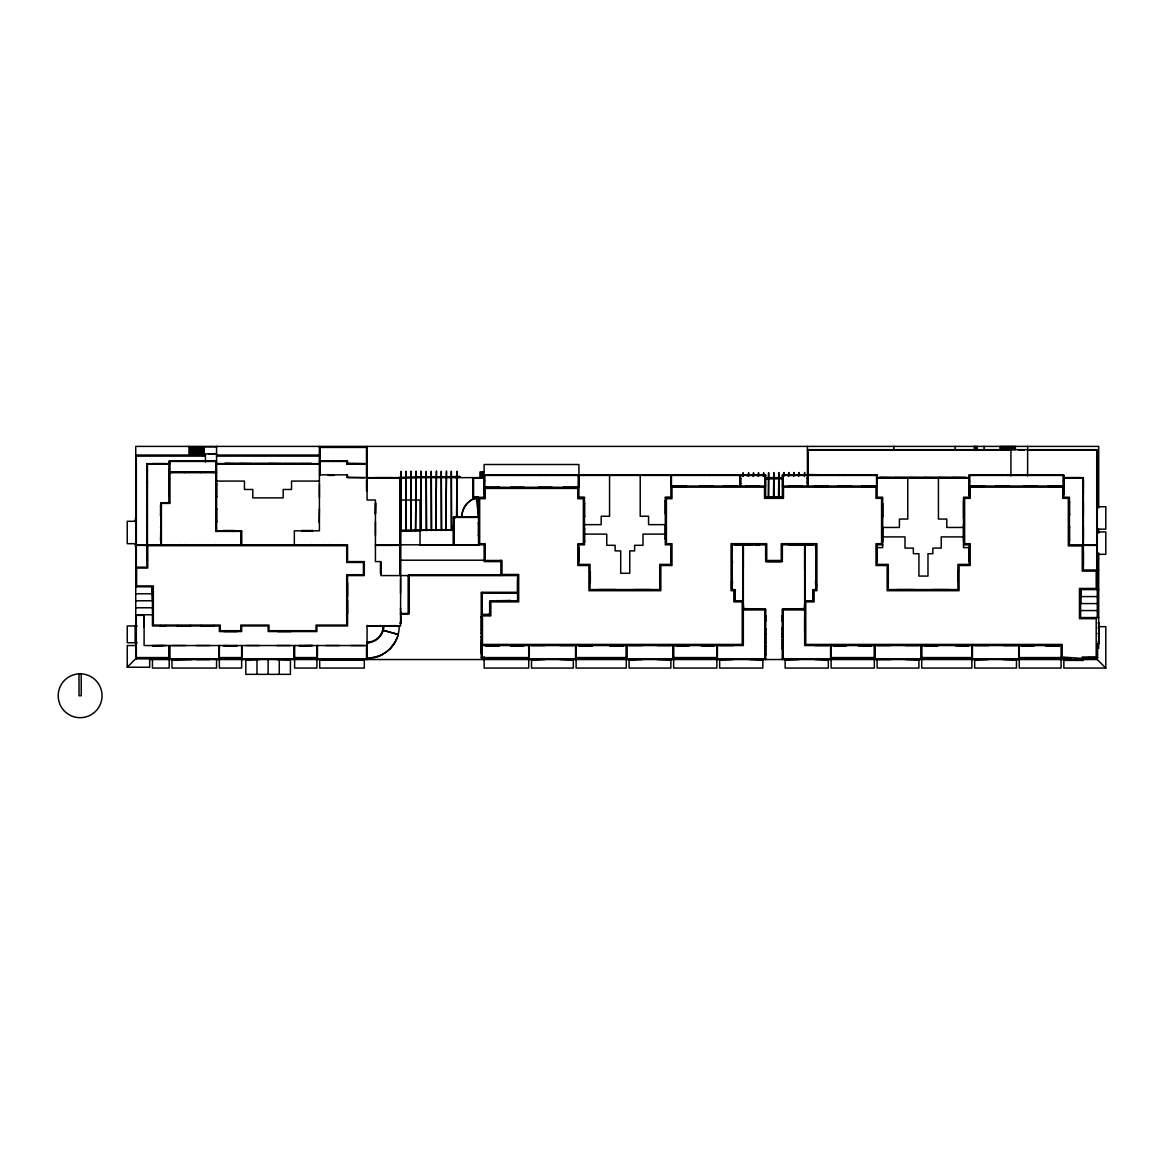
<?xml version="1.0" encoding="UTF-8"?>
<svg xmlns="http://www.w3.org/2000/svg" width="1164" height="1164" viewBox="0 0 1164 1164"><rect width="100%" height="100%" fill="white"/><g stroke="black" fill="none" stroke-linecap="round" stroke-linejoin="round"><path stroke-width="1.5" d="M375.346 657.107C375.07 658.169 382.84 654.43 383.145 653.862C380.483 657.296 351.819 660.599 375.477 657.442C403.413 647.97 398.481 621.387 399.456 626.145L383.8 625.956L383.189 630.291A16.703 16.703 0 0 1 367.067 642.717L371.389 642.135L367.067 642.717M383.072 653.906C390.042 650.589 396.051 641.975 398.408 634.555L383.189 630.291L383.8 625.956M383.232 625.956L382.65 630.146A16.165 16.165 0 0 1 371.243 641.597L367.067 642.135M395.265 642.062L389.984 649.032M149.676 658.126L149.676 667.234L127.24 667.234L135.737 658.693L135.737 446.394L1098.7 446.394L1098.7 507.81M765.81 478.317L782.106 478.2M765.825 478.913L782.106 478.797M765.679 496.853L782.019 496.722M765.679 497.45L782.019 497.319M400.518 530.217L453.465 529.809L400.518 530.813L420.029 530.813M188.975 446.86L216.562 446.86M319.416 446.86L367.067 446.86M319.969 447.151L366.5 447.151M319.416 447.427L367.067 447.427M807.438 449.668L1097.303 449.668L1097.303 617.56M808.005 449.944L1010.337 449.944M1028.19 449.944L1096.735 449.944M807.438 450.235L1010.905 450.235M1027.623 450.235L1097.303 450.235M216.562 453.858L205.417 453.858L205.417 461.977M135.737 455.255L205.417 455.255M216.562 455.255L319.416 455.255M136.304 455.546L204.849 455.546M217.13 455.546L318.849 455.546M135.737 455.822L205.417 455.822M216.562 455.822L319.416 455.822M216.562 460.857L169.187 460.857L169.187 503.401M319.416 460.857L347.469 460.857L347.469 463.257M169.755 461.148L215.995 461.148M319.969 461.148L346.712 461.148M169.187 461.424L216.562 461.424M319.416 461.424L347.279 461.424M238.562 463.447L225.001 463.257M253.097 463.447L239.537 463.257M267.662 463.447L254.101 463.447M282.197 463.447L268.637 463.257M296.747 463.447L283.187 463.447M311.283 463.447L297.737 463.447M347.279 463.316L364.638 463.65M169.944 463.65L146.882 463.65L146.882 567.188L135.737 567.188M216.562 463.65L319.416 463.65M346.712 463.65L367.067 463.65M147.45 463.941L168.62 463.941M217.13 463.941L318.849 463.941M347.279 463.941L366.5 463.941M146.882 464.218L169.187 464.218M319.416 464.218L217.13 463.65M367.067 464.218L346.712 464.218L346.916 460.682M146.882 469.034L146.882 493.478M169.187 469.034L169.187 496.097M146.606 469.383L147.45 469.383M169.187 472.046L216.562 472.046M484.137 472.046L479.946 472.046L479.946 477.647M169.755 472.337L215.995 472.337M169.187 472.613L216.562 472.613M807.438 474.505L824.796 474.854M319.416 474.854L347.469 474.854L347.469 477.255M484.137 474.854L765.636 474.854L765.636 497.232L782.354 497.232L782.354 474.854L877.118 474.854L877.118 497.232L882.69 497.232L882.69 547.604L877.118 547.604M484.69 475.13L739.984 475.13M741.119 475.13L765.068 475.13M782.921 475.13L806.87 475.13M808.005 475.13L876.55 475.13M969.656 475.13L1063.299 475.13M484.137 475.421L765.636 475.421M782.354 475.421L877.118 475.421M969.103 475.421L1063.852 475.421M347.279 477.298L364.638 477.647M893.326 477.429L879.766 477.255M907.876 477.429L894.316 477.255M922.426 477.429L908.866 477.255M936.976 477.429L923.416 477.255M951.512 477.429L937.951 477.255M966.062 477.429L952.501 477.255M484.137 477.647L347.279 477.647L347.279 474.665M765.854 477.647L782.135 477.647M807.438 477.647L807.438 483.249M877.118 477.647L969.103 477.647M1063.59 477.647L1083.364 477.647L1083.364 569.996L1098.7 569.996M367.635 477.938L399.95 477.938M473.544 477.938L483.569 477.938M807.161 477.924L808.005 477.924M877.685 477.938L968.535 477.938M1064.42 477.938L1082.796 477.938M367.067 478.215L400.518 478.215M472.977 478.215L484.137 478.215M877.118 478.215L969.103 478.215M1063.852 478.215L1083.364 478.215M740.551 478.317L740.551 483.904M739.984 478.593L740.828 478.593M367.067 479.786L367.067 490.699M367.344 480.063L366.5 480.063L366.5 490.422L367.344 490.422M484.137 480.528L484.137 494.06M483.846 480.877L484.69 480.877M1063.852 480.747L1063.852 494.278M1083.364 480.747L1083.364 494.278M216.562 481.081L244.44 481.081L244.44 489.477L252.792 489.477L252.792 497.872L283.172 497.872L283.172 489.477L291.538 489.477L291.538 481.081L319.416 481.081M1063.299 481.096L1064.143 481.096M969.103 481.387L969.103 494.918M968.812 481.736L969.656 481.736M146.606 482.216L147.45 482.216M146.606 482.842L147.45 482.842M807.161 482.958L808.005 482.958M216.562 483.54L216.562 497.159M739.984 483.627L740.828 483.627M215.995 483.889L216.839 483.889M319.416 483.933L319.416 497.464M400.518 484.675L400.518 504.376M399.95 485.664L400.794 485.664M670.871 486.043L765.636 486.043M782.354 486.043L877.118 486.043M969.103 486.043L1063.852 486.043M484.137 487.294L578.901 487.294M146.606 493.201L147.45 493.201M483.846 493.711L484.69 493.711L484.69 474.854M1063.299 493.943L1064.143 493.943M968.812 494.569L969.656 494.569L969.656 474.854M215.995 496.737L216.839 496.737M772.649 496.955L775.428 497.232M472.977 497.028L479.117 497.61M473.544 497.319L478.549 497.319M484.137 497.334L479.524 497.61M578.901 497.232L584.474 497.232L584.474 544.81L578.901 544.81L578.901 564.394L590.046 564.394L590.046 589.581L659.726 589.581L659.726 564.394L670.871 564.394L670.871 544.81L665.299 544.81L665.299 497.232L670.871 497.232M484.137 497.61L472.977 497.61L472.977 477.647M584.474 497.61L578.901 497.61L578.901 464.509L484.137 464.509L483.962 497.61M665.299 497.61L670.871 497.61L670.871 474.854M478.549 498.905L478.549 512.524M400.518 500.04L420.029 500.04L420.029 545.378M665.299 500.433L665.299 513.964M665.022 500.782L665.866 500.782M963.516 500.884L963.516 518.315M1069.44 501.713L1069.44 515.245M1083.364 501.713L1083.364 515.245M1068.872 502.062L1069.716 502.062M169.129 502.557L164.517 502.833M169.755 502.833L160.821 502.833L160.821 544.81M375.434 502.804L375.434 513.717M161.389 503.11L169.187 503.11M160.821 503.401L169.755 503.401L169.755 460.857M399.95 503.401L400.794 503.401M584.474 503.386L584.474 517.005M882.69 503.386L882.69 516.918M584.75 503.736L583.906 503.736L583.906 516.583L584.808 516.365M146.882 505.074L146.882 515.987M160.821 505.074L160.821 515.987M146.606 505.351L147.45 505.351M160.545 505.351L161.389 505.351M1097.303 506.747L1105.8 506.747L1105.8 529.14L1097.303 529.14M216.562 508.552L216.562 522.17M215.995 508.944L216.839 508.944M319.416 508.988L319.125 522.52M375.434 514.182L375.71 503.27M1068.872 514.895L1069.774 514.692M146.606 515.71L147.45 515.71M160.545 515.71L161.389 515.71M882.123 516.583L883.039 516.365M135.737 516.831L135.184 521.297M478.549 516.831L476.265 497.697L478.549 497.61L471.595 499.865L467.55 502.979A19.628 19.628 0 0 0 461.832 516.831C461.933 507.562 469.092 498.367 478.535 497.392L478.549 516.831L453.465 516.831L453.465 545.378M454.033 517.107L477.997 517.107M453.465 517.398L478.549 517.398M453.465 518.329L454.978 518.329M135.737 521.297L127.24 521.297L127.24 543.69L135.737 543.69M215.995 521.778L216.839 521.778M375.434 521.807L375.434 535.338M478.549 522.534L478.549 536.066M478.273 522.883L479.117 522.883M963.516 524.266L963.516 541.697M584.474 524.644L601.191 524.644L601.191 516.249L609.558 516.249L609.558 474.854M665.299 524.644L648.566 524.644L648.566 516.249L640.215 516.249L640.215 474.854M453.465 525.211L453.465 544.694M665.299 525.488L665.299 539.019M146.882 526.71L146.882 540.242M160.821 526.71L160.545 540.242M1069.44 526.71L1069.44 540.329M1083.364 526.768L1083.364 540.3M146.606 527.045L147.45 527.045M160.472 527.263L161.389 527.045M1068.872 527.117L1069.716 527.117M882.69 527.452L899.423 527.452L899.423 519.057L907.774 519.057L907.774 477.647M963.516 527.452L946.798 527.452L946.798 519.057L938.431 519.057L938.431 477.647M584.474 528.383L584.474 541.973M882.69 528.383L882.69 542.002M584.75 528.791L583.906 528.791L583.906 541.624L584.75 541.624M882.123 528.791L882.967 528.791M223.43 530.537L234.299 530.537M301.869 530.537L312.738 530.537M400.518 530.464L401.071 471.449L400.518 625.956L367.067 625.956L367.067 659.537M215.995 530.813L241.646 530.813L241.646 544.81M216.562 531.104L241.079 531.104M241.646 531.381L215.995 531.381L215.995 460.857M1097.303 531.933L1105.8 531.933L1105.8 554.326L1097.303 554.326M584.474 534.101L606.764 534.101L606.764 545.305L615.13 545.305L615.13 550.892L620.703 550.892L620.703 573.285L629.753 573.285L629.753 550.892L634.642 550.892L634.642 545.305L642.994 545.305L642.994 534.101L665.299 534.101M478.273 535.716L479.117 535.716M882.69 536.91L904.995 536.91L904.995 548.099L913.347 548.099L913.347 553.7L918.92 553.7L918.92 576.078L927.984 576.078L927.984 553.7L932.859 553.7L932.859 548.099L941.225 548.099L941.225 536.91L963.516 536.91M665.022 538.67L665.866 538.67M146.606 539.892L147.45 539.892M160.545 539.892L161.389 539.892M1068.872 539.951L1069.716 539.951M738.165 544.243L734.819 544.243L734.819 545.087M809.3 544.243L812.647 544.243L812.647 545.087M135.737 544.81L347.556 544.81L347.556 561.601L364.288 561.601L364.288 575.583L347.556 575.583L347.556 625.956L316.899 625.956L316.899 631.557L268.127 631.557L268.127 625.956L241.646 625.956L241.646 631.557L219.356 631.557L219.356 625.956L152.455 625.956L152.455 586.787L135.737 586.787M375.434 544.81L484.137 544.81L484.137 561.601L500.855 561.601M765.636 544.81L732.185 544.81L732.185 589.581L734.979 589.581L734.979 600.769L743.33 600.769M782.354 544.81L815.804 544.81L815.804 589.581L813.01 589.581L813.01 600.769L804.659 600.769M882.69 544.81L877.118 544.81L877.118 564.394L888.263 564.394L888.263 589.581L957.943 589.581L957.943 564.394L969.103 564.394L969.103 544.81L963.516 544.81M1097.303 544.81L1069.44 544.81L1069.44 497.232L1063.852 497.232L1063.852 474.854L969.103 474.854L969.103 497.232L963.516 497.232L963.516 547.604L969.103 547.604M136.304 545.087L146.315 545.087M376.001 545.087L399.95 545.087M420.597 545.087L453.465 545.087M454.033 545.087L478.549 545.087M738.718 545.087L734.542 544.81M789.061 545.087L793.673 544.81M809.3 545.087L812.923 544.81M1083.931 545.087L1096.735 545.087M135.737 545.378L146.882 545.378M375.434 545.378L400.518 545.378M1083.364 545.378L1097.303 545.378M732.185 545.916L732.185 550.717M146.882 546.353L146.882 559.884M146.606 546.702L147.45 546.702M743.33 547.4L743.33 556.887M578.901 547.677L578.901 561.252M670.871 547.866L670.871 561.441M877.118 547.749L877.118 561.339M969.103 547.808L969.103 561.397M135.737 548.171L135.184 543.69M804.659 549.044L804.659 558.545M815.804 550.703L815.528 545.901M1083.364 551.692L1083.364 565.224M1097.303 558.793L1098.7 558.793M743.33 558.866L743.33 568.367M146.606 559.549L147.45 559.549M400.518 560.204L484.137 560.204M804.659 560.524L804.659 570.011M815.804 561.135L815.804 565.922M381.006 562.794L381.006 573.707M381.283 563.07L380.439 563.07L380.439 573.43L381.283 573.43M732.185 565.966L732.462 561.164M732.185 567.057L732.185 581.811M815.804 567.217L815.804 581.942M957.943 570.636L957.943 581.549M957.666 570.913L958.51 570.913M590.046 571.655L590.046 582.567M888.263 571.568L888.263 582.48M659.726 571.859L659.726 582.771M887.696 571.844L888.554 571.844M589.479 571.931L590.323 571.931M500.855 575.016L408.317 575.016L408.317 614.054M408.884 575.307L500.287 575.307M400.518 578.392L400.518 593.334M517.573 579.978L517.573 590.905M589.479 582.291L590.323 582.291M887.696 582.204L888.554 582.204M347.556 583.033L347.556 596.565M816.371 583.309L816.371 587.936L815.528 587.936M815.804 588.184L815.528 580.734M732.462 588.548L731.618 588.548L731.618 580.996M732.185 588.795L732.462 580.88M1098.7 589.581L1080.585 589.581L1080.585 617.56L1098.7 617.56M734.979 589.988L734.979 599.809M734.979 590.323L735.255 599.809M813.01 590.206L813.01 600.027M734.411 590.555L735.561 590.454M812.734 590.454L813.578 590.454M517.573 592.374L481.343 592.374L481.343 658.14L528.718 658.14M481.911 592.665L517.005 592.665M481.343 592.942L517.573 592.942M135.737 593.771L152.455 593.771M1080.585 596.579L1097.303 596.579M734.411 599.576L735.255 599.576M152.455 600.362L151.873 586.787M347.556 600.42L347.556 613.952M510.298 600.493L496.737 600.769M135.737 600.769L152.455 600.769M489.709 602.69L489.709 613.603M489.433 602.981L490.277 602.981L490.277 608.015L490.277 613.326L489.433 613.326M1080.585 603.156L1081.167 589.581M1080.585 603.578L1097.303 603.578M743.33 603.781L743.607 608.583M804.659 603.781L804.382 608.583M135.737 607.768L152.455 607.768M400.518 608.219L401.1 623.162L399.95 623.162L400.518 622.595M743.33 608.583L762.405 609.165M804.659 608.583L785.176 609.165M743.33 608.888L748.903 609.165M804.659 608.888L799.086 609.165M743.33 609.165L765.636 609.165L765.636 659.537M804.659 609.165L782.354 609.165L782.354 659.537M743.898 609.456L765.068 609.456M782.921 609.456L804.091 609.456M743.33 609.732L765.636 609.732M782.354 609.732L804.659 609.732M1080.585 610.562L1097.303 610.562M400.518 613.486L408.884 613.486M400.518 613.763L408.317 613.763M400.518 614.054L408.884 614.054L408.884 575.016M481.969 614.388L489.709 614.388M135.737 614.767L152.455 614.767M481.343 614.767L489.709 614.767L489.709 600.769L517.573 600.769L517.573 575.583L381.006 575.583L381.006 561.601L375.434 561.601L375.434 500.04L367.067 500.04L367.067 446.394M136.304 615.043L143.536 615.043M135.737 615.334L144.103 615.334M765.636 615.509L765.636 621.096M782.354 615.509L782.354 621.096M765.068 615.785L765.912 615.785M782.077 615.785L782.921 615.785M144.103 616.163L144.103 627.076M481.343 616.876L481.343 630.728M480.761 617.153L482.042 617.153M804.659 618.433L804.659 631.965M765.068 620.819L765.912 620.819M782.077 620.819L782.921 620.819M1098.7 622.667L1098.7 628.269M1098.132 622.944L1098.976 622.944M389.94 625.679L397.157 625.679M137.134 625.956L127.24 625.956L127.24 642.746L137.134 642.746M367.067 626.305L380.628 626.232M396.618 626.232L392.006 625.956M1098.7 626.654L1105.8 626.654L1105.8 668.063L1063.852 668.063L1063.852 659.537M782.354 627.891L782.354 637.392M782.077 628.138L782.921 628.138M1098.132 627.978L1098.976 627.978M765.636 628.545L765.636 643.488M765.068 628.822L765.912 628.822M782.077 628.822L782.921 628.822M1098.7 633.027L1098.7 642.324M1097.943 633.492L1099.063 633.492M481.401 633.594L481.692 629.564M481.343 633.943L482.042 629.768M765.068 633.871L765.912 633.871M782.077 633.871L782.921 633.871M765.068 634.249L765.912 634.249M481.343 636.141L482.042 640.302M481.343 636.926L481.983 640.142M782.077 637.144L782.921 637.144M481.343 639.443L480.761 653.019L482.042 652.931M782.354 639.371L782.354 648.857M782.077 639.618L782.921 639.618M1097.943 641.859L1099.063 641.859M367.067 643.197L367.067 658.14M765.068 643.256L765.912 643.256M1098.7 643.445L1099.282 626.654M1098.7 643.808L1097.303 643.808L1097.303 659.537L1105.8 668.063M136.304 645.54L127.24 645.54L127.24 667.234M367.067 645.54L144.103 645.54L144.103 614.767M481.343 645.54L743.33 645.54L743.33 544.81M765.636 645.467L765.636 654.968M152.455 645.831L163.324 645.54M169.187 645.831L169.187 656.743M223.721 645.54L237.136 645.831M298.988 645.831L312.534 645.54L298.973 645.54M485.795 645.54L499.283 645.831M510.516 645.831L523.989 645.54M578.901 645.831L592.374 645.54M609.921 645.54L623.482 645.54M676.051 645.54L689.539 645.54M714.245 645.831L700.684 645.54L714.245 645.54M765.068 645.714L765.912 645.714M833.235 645.54L846.723 645.54M871.429 645.831L857.868 645.54L871.429 645.54M924.201 645.54L937.777 645.54M968.885 645.831L955.324 645.54L968.885 645.54M1021.104 645.54L1034.578 645.54M1045.723 645.54L1059.284 645.54M223.721 645.889L237.281 645.54M485.795 645.889L499.283 645.54M523.989 645.889L510.429 645.54M592.374 645.889L578.814 645.54M609.921 645.889L623.482 645.889M676.051 645.889L689.626 645.54M833.235 645.889L846.81 645.54M924.201 645.889L937.777 645.889M1021.104 645.889L1034.665 645.54M1045.723 645.889L1059.284 645.889M1097.303 648.29L1098.7 648.29L1098.7 552.958M782.077 648.624L782.921 648.624M765.068 654.721L765.912 654.721M135.737 657.573L169.187 657.573M219.356 657.573L241.646 657.573M294.608 657.573L316.899 657.573M481.343 657.573L528.718 657.573M576.107 657.573L626.276 657.573M673.65 657.573L716.864 657.573M831.125 657.573L874.339 657.573M921.713 657.573L971.882 657.573M1019.271 657.573L1061.073 657.573M1097.579 657.645L1087.976 657.573L1087.976 658.417M136.304 657.849L168.62 657.849M219.923 657.849L241.079 657.849M295.176 657.849L316.332 657.849M481.911 657.849L528.165 657.849M576.675 657.849L625.708 657.849M674.218 657.849L716.297 657.849M831.693 657.849L873.771 657.849M922.281 657.849L971.314 657.849M1019.824 657.849L1060.506 657.849M135.737 658.14L169.187 658.14M219.356 658.14L241.646 658.14M294.608 658.14L316.899 658.14M576.107 658.14L626.276 658.14M673.65 658.14L716.864 658.14M831.125 658.14L874.339 658.14M921.713 658.14L971.882 658.14M1019.271 658.14L1071.258 658.14L1071.258 659.537M136.304 658.417L149.108 658.417M152.455 658.417L159.526 658.693L135.737 658.693M1087.496 658.417L1097.303 658.417M484.137 658.722L528.718 658.722M576.107 658.722L626.276 658.722M673.65 658.722L716.864 658.722M831.125 658.722L874.339 658.722M921.713 658.722L971.882 658.722M1019.271 658.722L1061.073 658.722M169.187 658.97L219.356 658.97M241.646 658.97L294.608 658.97M316.899 658.97L367.067 658.97M528.718 658.97L576.107 658.97M626.276 658.97L673.65 658.97M716.864 658.97L765.636 658.97M782.354 658.97L831.125 658.97M874.339 658.97L921.713 658.97M971.882 658.97L1019.271 658.97M169.755 659.261L218.788 659.261M242.214 659.261L294.041 659.261M317.466 659.261L366.5 659.261M529.285 659.261L575.54 659.261M626.843 659.261L673.098 659.261M717.431 659.261L765.068 659.261M782.921 659.261L830.572 659.261M874.891 659.261L921.146 659.261M972.449 659.261L1018.704 659.261M149.821 659.537L1097.303 659.537M1083.306 659.915L1074.052 659.537M171.966 660.119L192.424 659.537M245.822 660.119L259.354 659.537M290.418 660.119L276.901 659.537M319.693 660.119L364.303 660.119M531.512 660.119L545.043 659.537M573.314 660.119L559.797 659.537M629.069 660.119L642.586 659.537M670.871 660.119L657.34 659.537M719.643 660.119L733.174 659.537M762.842 660.119L749.325 659.537M785.147 660.119L798.664 659.537M828.346 660.119L814.815 659.537M918.92 660.119L905.403 659.537M974.675 660.119L988.192 659.537M1016.478 660.119L1002.946 659.537M1065.438 659.959L1082.913 660.323M383.189 630.291L398.379 634.496M798.97 476.018L798.941 472.482L798.373 476.018M788.93 476.061L788.916 472.526L788.348 476.061M779.065 497.348L778.876 472.569L778.469 497.348M774.045 497.377L773.856 472.599L773.463 497.392M768.793 497.421L768.604 472.642L768.196 497.421M758.593 476.236L758.564 472.686L757.997 476.236M753.574 476.265L753.544 472.729L752.977 476.28M451.763 530.464L451.312 471.187L451.181 530.464M441.738 530.464L441.272 471.216L441.141 530.464M431.699 530.464L431.247 471.26L431.102 530.464M426.679 530.464L426.228 471.289L426.097 530.464M1098.7 529.14L1098.7 533.097M1097.579 648.29L1097.579 658.14L1083.306 658.14L1083.306 660.395L1064.551 660.395L1064.551 659.537M1097.026 450.235L1097.026 569.429M1096.808 657.573L1096.808 658.417M1096.735 449.668L1096.735 569.996M1087.496 658.14L1087.496 659.537M1083.087 478.215L1083.087 544.243M1082.796 477.647L1082.796 544.81M1082.433 659.537L1082.433 660.395M1080.41 477.647L1066.922 477.647M1065.438 659.537L1065.438 660.395M1063.576 475.421L1063.576 485.475M1063.299 474.854L1063.299 486.043M1061.699 486.043L1048.226 486.043M1061.35 485.766L1061.35 486.61L1048.575 486.61L1048.575 485.766M1060.506 657.573L1060.419 658.722M1037.109 486.043L1023.534 486.043M1030.955 474.854L1025.382 474.854M1030.678 474.563L1030.678 475.421M1027.623 446.321L1027.623 475.901M1025.659 474.563L1025.659 475.421M1024.276 450.032L1018.5 450.032M1019.271 645.54L1019.271 668.063L1061.073 668.063L1061.073 645.54L804.659 645.54L804.659 544.81M1018.98 646.122L1018.98 658.97M1018.704 645.54L1018.704 659.537M1017.03 645.54L1003.557 645.54M1016.478 659.537L1016.478 668.063L974.675 668.063L974.675 659.537M1015.357 446.321L1015.357 449.668M1013.975 446.321L1013.975 449.668M1012.578 446.321L1012.578 449.668M1011.181 446.321L1011.181 449.668M1010.905 449.668L1010.905 475.901M1009.785 446.321L1009.785 449.668M1009.217 486.043L995.656 486.043M1008.388 446.321L1008.388 449.668M1007.558 474.854L1001.986 474.854M1007.282 474.563L1007.282 475.421M1007.006 446.321L1007.006 449.668M1005.609 446.321L1005.609 449.668M1004.212 446.321L1004.212 449.668M1002.815 446.321L1002.815 449.668M1002.262 474.563L1002.262 475.421M1001.433 446.321L1001.433 449.668M1000.036 446.321L1000.036 449.668M988.702 645.54L975.228 645.54M984.729 486.043L971.242 486.043M984.38 485.766L984.38 486.61L971.591 486.61L971.591 485.766M984.104 446.321L984.104 449.668M977.149 446.321L977.149 449.391M975.752 446.321L975.752 449.391M974.355 446.321L974.355 449.668M972.449 645.54L972.449 659.537M972.173 646.122L972.173 658.97M971.882 645.54L971.882 668.063L921.713 668.063L921.713 645.54M969.379 475.421L969.379 485.475M966.746 477.647L879.46 477.647M955.164 446.394L955.164 449.944M949.213 589.581L931.84 589.581M921.437 646.122L921.437 658.97M921.146 645.54L921.146 659.537M918.92 645.54L905.447 645.54M918.92 659.537L918.92 668.063L877.118 668.063L877.118 659.537M914.366 589.581L897.008 589.581M893.836 446.394L893.836 449.668M890.649 659.537L876.361 659.537M890.591 645.54L877.118 645.54M876.841 475.421L876.841 485.475M876.55 474.854L876.55 486.043M875.052 486.043L861.564 486.043M874.891 645.54L874.891 659.537M874.702 485.766L874.702 486.61L861.913 486.61L861.913 485.766M874.615 646.122L874.615 658.97M874.339 645.54L874.339 668.063L831.125 668.063L831.125 645.54M873.771 657.573L873.655 658.722M851.626 486.043L838.065 486.043M844.235 474.854L838.662 474.854M843.944 474.563L843.944 475.421M838.938 474.563L838.938 475.421M831.693 657.573L831.809 658.722M830.849 646.122L830.849 658.97M830.572 645.54L830.572 659.537M828.346 645.54L814.858 645.54M828.346 659.537L828.346 668.063L785.147 668.063L785.147 659.537M827.866 486.043L814.393 486.043M827.531 485.766L827.531 486.61L814.742 486.61L814.742 485.766M812.734 590.206L812.734 599.707M809.62 544.81L794.954 544.81M808.005 449.668L808.005 486.043M807.729 450.235L807.729 474.97M807.729 475.421L807.729 485.475M807.438 446.394L807.438 486.043M805.226 545.378L805.226 600.769M804.935 545.378L804.935 600.202M804.659 475.974L804.659 472.439L804.091 475.974M804.251 608.583L804.091 609.732M802.171 486.043L788.697 486.043M801.632 485.694L801.836 486.61M794.023 476.018L794.023 472.482L793.47 476.018M789.046 485.766L789.046 486.61M783.998 476.076L783.998 472.526L783.43 476.076M782.921 474.854L782.921 486.043M782.921 609.165L782.921 659.537M782.644 475.421L782.644 485.475M782.644 609.732L782.644 658.97M782.354 543.719L782.354 561.601L765.636 561.601L765.636 543.719M781.335 561.601L766.654 561.601M765.345 475.421L765.345 485.475M765.345 609.732L765.345 658.97M765.068 474.854L765.068 486.043M765.068 609.165L765.068 659.537M763.686 476.192L763.686 472.642L763.118 476.192M762.842 659.537L762.842 668.063L719.643 668.063L719.643 659.537M759.99 544.81L755.218 544.81M759.466 486.043L745.979 486.043M752.992 544.81L738.325 544.81M748.627 476.28L748.627 472.729L748.074 476.28M746.328 485.766L746.328 486.61M743.054 476.28L743.054 472.729L742.501 476.28M743.054 545.378L743.054 600.202M742.763 545.378L742.763 600.769M740.551 474.854L740.551 486.043M740.26 475.421L740.26 485.475M739.984 474.854L739.984 486.043M737.161 474.854L719.803 474.854M737.103 486.043L723.542 486.043M733.335 645.54L719.847 645.54M717.431 645.54L717.431 659.537M717.14 646.122L717.14 658.97M716.864 645.54L716.864 668.063L673.65 668.063L673.65 645.54M716.297 657.573L716.18 658.722M713.212 486.043L699.651 486.043M709.342 474.854L703.754 474.854M709.051 474.563L709.051 475.421M704.045 474.563L704.045 475.421M690.383 474.665L690.383 475.421M686.498 486.043L673.025 486.043M686.149 485.766L686.149 486.61L673.359 486.61L673.359 485.766M673.374 646.122L673.374 658.97M673.098 645.54L673.098 659.537M671.439 474.854L671.439 486.043M671.148 475.421L671.148 485.475M670.871 645.54L657.398 645.54M670.871 659.537L670.871 668.063L629.069 668.063L629.069 659.537M650.88 589.581L633.522 589.581M642.543 645.54L629.069 645.54M626.843 645.54L626.843 659.537M626.552 646.122L626.552 658.97M626.276 645.54L626.276 668.063L576.107 668.063L576.107 645.54M616.032 589.581L598.674 589.581M590.323 571.655L590.323 582.567M578.61 475.421L578.61 486.727M578.333 474.854L578.333 487.294M576.733 487.294L563.26 487.294M576.384 487.018L576.384 487.862L563.609 487.862L563.609 487.018M575.816 646.122L575.816 658.97M575.54 645.54L575.54 659.537M573.314 645.54L559.84 645.54M573.314 659.537L573.314 668.063L531.512 668.063L531.512 659.537M559.375 474.665L559.389 475.421M552.143 487.294L538.568 487.294M545.989 474.854L540.416 474.854M545.712 474.563L545.712 475.421M544.985 645.54L531.512 645.54M540.693 474.563L540.693 475.421M529.285 645.54L529.285 659.537M529.009 646.122L529.009 658.97M528.718 645.54L528.718 668.063L484.137 668.063L484.137 656.743M524.251 487.294L510.69 487.294M522.592 474.854L517.02 474.854M522.316 474.563L522.316 475.421M517.296 474.563L517.296 475.421M509.948 600.493L509.948 601.337M500.855 560.204L500.855 575.583M499.763 487.294L486.276 487.294M499.414 487.018L499.414 487.862L486.625 487.862L486.625 487.018M497.159 600.493L497.159 601.337M489.317 614.388L489.317 615.523M487.832 614.49L487.832 615.334M484.413 475.421L484.413 486.727M482.74 472.046L482.74 477.647M482.813 614.49L482.813 615.334M482.362 614.388L482.362 615.523M481.911 592.374L481.969 614.767M481.911 645.54L481.911 658.14M481.62 592.942L481.62 614.199M481.692 636.926L481.692 639.967M481.62 646.122L481.62 657.573M481.343 472.046L481.343 477.647M478.549 497.028L478.549 545.378M473.544 477.647L473.544 497.61M473.268 478.215L473.268 497.028M457.103 516.831L457.103 471.187L456.535 516.831M454.033 516.831L454.033 545.378M453.756 517.398L453.756 544.81M408.593 575.583L408.593 613.486M400.227 478.215L400.227 575.016M399.95 477.647L399.95 575.583M392.21 477.647L374.852 477.647M380.293 625.388L380.293 626.232M367.504 625.388L367.504 626.232M366.791 447.427L366.791 463.083M366.791 464.218L366.791 477.08M366.791 646.122L366.791 658.97M366.5 446.86L366.5 477.647M366.5 645.54L366.5 659.537M364.288 645.54L350.8 645.54M364.303 659.537L364.288 668.063L319.693 668.063L319.693 659.537M347.279 464.218L347.279 460.682L336.687 460.857M347.003 461.424L347.003 463.65M342.041 544.81L328.568 544.81M341.692 544.534L341.692 545.378M339.335 645.54L325.862 645.54M333.908 460.857L328.321 460.857M333.908 474.854L328.321 474.854M333.617 460.58L333.617 461.424M333.617 474.563L333.617 475.421L328.612 475.421L328.612 474.563M328.903 544.534L328.903 545.378M328.612 460.58L328.612 461.424M324.727 544.81L311.254 544.81M324.378 544.534L324.378 545.378M319.969 446.86L319.969 474.854M319.693 447.427L319.693 460.289M319.693 461.424L319.693 474.286M319.416 446.394L319.416 530.813L294.332 530.813L294.332 544.81M317.466 645.54L317.466 659.537M317.19 646.122L317.19 658.97M316.899 645.54L316.899 668.063L294.608 668.063L294.608 645.54M315.982 658.14L295.525 658.14M312.738 530.813L301.869 530.813M312.461 530.537L312.461 531.381M311.967 463.65L224.696 463.65M311.603 544.534L311.603 545.378M302.145 530.537L302.145 531.381M294.317 646.122L294.317 658.97M294.041 645.54L294.041 659.537M291.015 631.557L277.541 631.557M290.418 645.54L276.945 645.54M290.418 659.537L290.418 674.349L245.822 674.349L245.822 659.537M289.516 544.81L272.158 544.81M279.273 659.944L279.273 674.349M268.127 659.944L268.127 674.349M263.806 544.81L246.448 544.81M259.31 645.54L245.822 645.54M256.982 659.944L256.982 674.349M242.214 645.54L242.214 659.537M241.937 646.122L241.937 658.97M241.646 645.54L241.646 668.063L219.356 668.063L219.356 645.54M241.37 531.381L241.37 544.243M241.079 530.813L241.079 544.81M240.701 658.14L220.243 658.14M237.281 631.557L223.721 631.557M234.299 530.813L223.43 530.813M234.022 530.537L234.022 531.381M223.706 530.537L223.706 531.381M219.065 646.122L219.065 658.97M218.788 645.54L218.788 659.537M216.562 446.394L216.562 531.381M216.562 659.537L216.562 668.063L171.966 668.063L171.966 659.537M216.286 461.424L216.286 471.478M216.286 472.613L216.286 530.813M215.675 544.81L202.201 544.81M215.325 544.534L215.325 545.378M214.089 625.956L200.601 625.956M213.783 472.046L200.295 472.046M213.74 625.388L213.74 626.232M213.434 471.769L213.434 472.613M209.578 645.54L196.105 645.54M209.636 659.537L196.105 659.537M207.643 460.857L202.07 460.857M207.367 460.58L207.367 461.424M204.297 446.86L204.297 455.255M202.9 446.86L202.9 455.255M202.551 544.534L202.551 545.378M202.347 460.58L202.347 461.424M201.518 446.86L201.518 455.255M200.95 625.388L200.95 626.232M200.645 471.769L200.645 472.613M200.121 446.86L200.121 455.255M199.291 460.857L188.699 460.857M198.724 446.86L198.724 455.255M198.36 544.81L184.887 544.81M198.025 544.534L198.025 545.378M197.327 446.86L197.327 455.255M195.945 446.86L195.945 455.255M194.548 446.86L194.548 455.255M193.151 446.86L193.151 455.255M191.754 446.86L191.754 455.255M190.707 625.956L177.234 625.956M190.358 446.86L190.358 455.255M190.358 625.388L190.358 626.232M188.975 446.394L188.975 455.255M185.454 645.54L171.966 645.54M185.236 544.534L185.236 545.378M184.814 472.046L171.326 472.046M184.465 471.769L184.465 472.613M181.046 544.81L167.572 544.81M180.711 544.534L180.711 545.378M177.583 625.388L177.583 626.232M171.675 471.769L171.675 472.613M169.755 645.54L169.755 659.537M169.464 461.424L169.464 471.478M169.464 472.613L169.464 502.833M169.464 646.122L169.464 658.97M169.187 645.54L169.187 668.063L152.455 668.063L152.455 658.14M167.922 544.534L167.922 545.378M166.117 645.54L152.455 645.54M165.55 625.956L159.977 625.956M165.463 463.65L151.989 463.65M165.273 625.388L165.273 626.232M161.389 502.833L161.389 544.81M161.098 503.401L161.098 544.243M160.545 505.074L160.545 515.987M160.254 625.388L160.254 626.232M159.177 657.849L159.177 658.693M152.819 657.849L152.819 658.693M147.45 463.65L147.45 544.81M147.173 464.218L147.173 544.243M136.304 455.255L136.304 567.188M136.304 614.767L136.304 658.693M136.013 455.822L136.013 566.621M136.013 615.334L136.013 658.126M135.155 625.956L135.155 642.746M81.218 673.898L81.218 695.752L79.021 695.752L79.021 673.898M80.127 673.825L77.261 674.014A21.927 21.927 0 0 0 61.634 707.537A21.927 21.927 0 0 0 98.62 707.537A21.927 21.927 0 0 0 82.993 674.014L80.127 673.825M405.916 471.42L405.77 530.464L405.916 471.42M410.936 471.376L410.79 530.464L410.936 471.376M420.961 471.333L420.83 530.464L420.961 471.333M459.882 476.571L398.277 477.647L459.882 476.571M214.409 453.625L208.647 454.222L214.409 453.625M436.442 471.26L435.874 530.464L436.442 471.26M446.467 471.216L445.914 530.464L446.467 471.216M416.13 471.376L415.563 530.464L416.13 471.376M457.641 476.483L456.143 476.483L456.143 477.997L457.641 477.997L457.641 476.483M764.515 487.163L671.992 487.163L671.992 498.716L666.405 498.716L666.405 543.69L671.992 543.69L671.992 565.515L660.832 565.515L660.832 590.701L588.926 590.701L588.926 565.515L577.781 565.515L577.781 543.69L583.353 543.69L583.353 498.716L577.781 498.716L577.781 488.414L485.243 488.414L485.243 498.716L479.67 498.716L479.67 543.69L485.243 543.69L485.243 560.481L501.975 560.481L501.975 574.463L518.693 574.463L518.693 601.89L490.815 601.89L490.815 615.887L482.463 615.887L482.463 644.419L742.225 644.419L742.225 601.89L733.858 601.89L733.858 590.701L731.079 590.701L731.079 543.69L766.741 543.69L766.741 560.481L781.248 560.481L781.248 543.69L816.91 543.69L816.91 590.701L814.131 590.701L814.131 601.89L805.764 601.89L805.764 644.419L1062.194 644.419L1062.194 657.02L1082.2 658.417L1082.2 657.02L1096.197 657.02L1096.197 618.681L1079.465 618.681L1079.465 588.46L1096.197 588.46L1096.197 571.117L1082.258 571.117L1082.258 545.931L1068.319 545.931L1068.319 498.352L1062.747 498.352L1062.747 487.163L970.209 487.163L970.209 498.352L964.636 498.352L964.636 543.69L970.209 543.69L970.209 565.515L959.063 565.515L959.063 590.701L887.157 590.701L887.157 565.515L875.997 565.515L875.997 543.69L881.585 543.69L881.585 498.352L875.997 498.352L875.997 487.163L783.474 487.163L783.474 498.352L764.515 498.352L764.515 487.163M346.697 545.683L147.755 545.683L147.755 568.061L136.61 568.061L136.61 585.914L153.328 585.914L153.328 625.083L220.214 625.083L220.214 630.684L240.773 630.684L240.773 625.083L269 625.083L269 630.684L316.026 630.684L316.026 625.083L346.697 625.083L346.697 574.71L363.415 574.71L363.415 562.474L346.697 562.474L346.697 545.683"/></g></svg>
